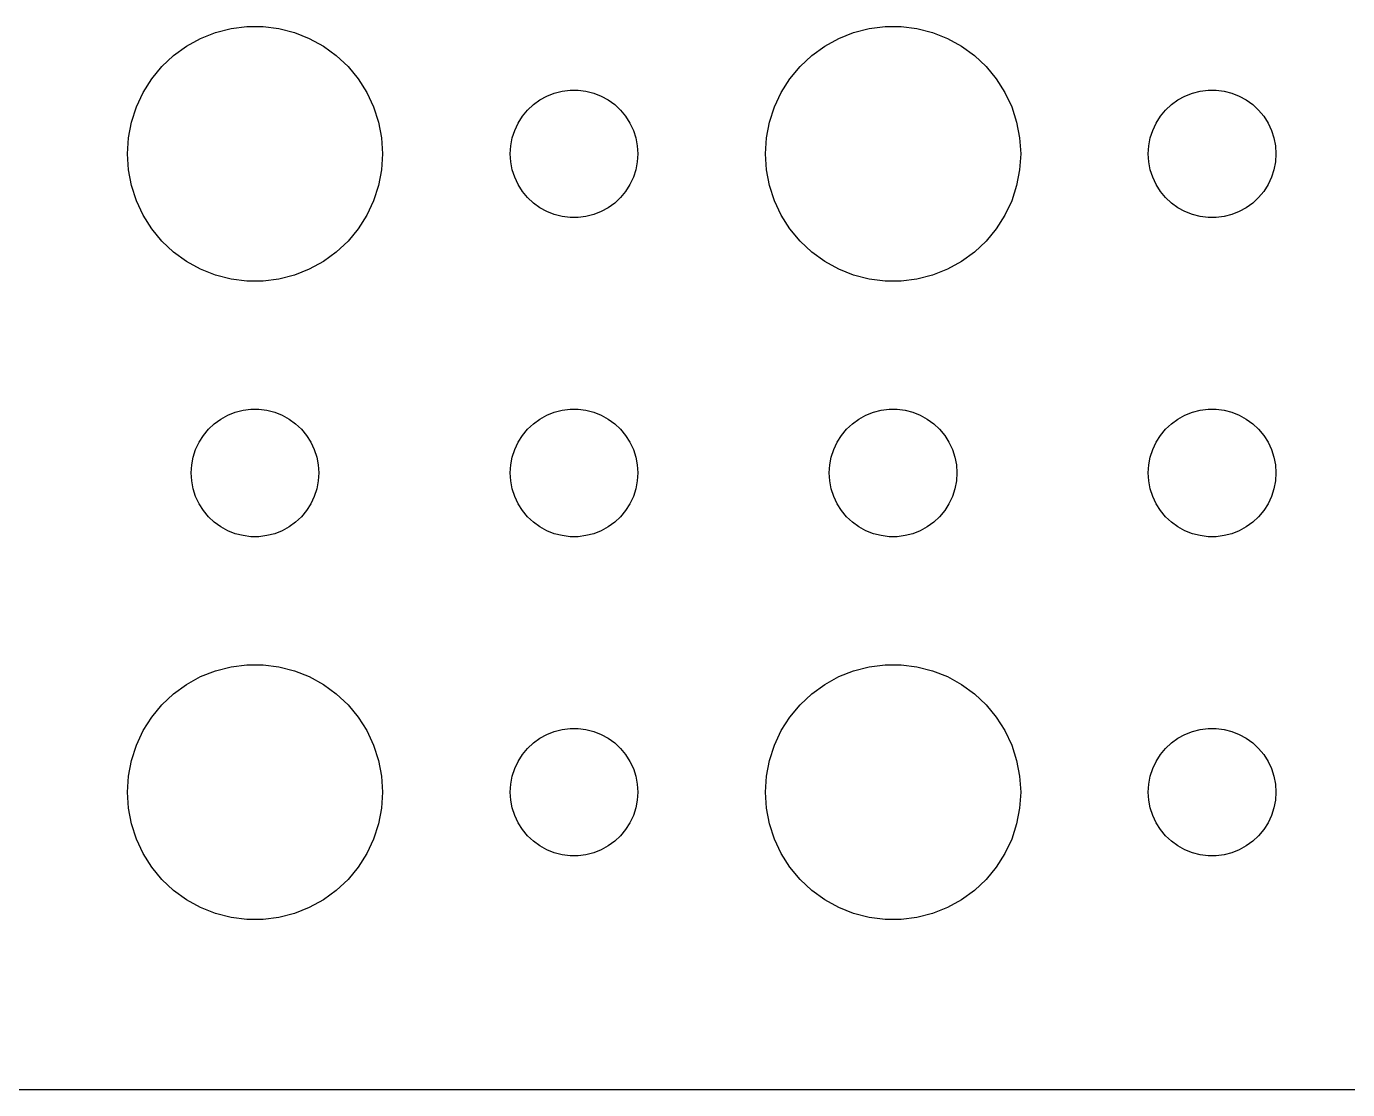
# Model space of a CAD drawing. Header units: metres. Extents: x -134 to 134, y 176 to 508.
# Drawn here: x -102.87 to -71.81, y 290.01 to 314.99 of the extents above; entities that cross this region are included whole.
import ezdxf

# ---------------------------------------------------------------- set-up
doc = ezdxf.new("R2010")
doc.units = ezdxf.units.M

msp = doc.modelspace()

# ---------------------------------------------------------------- linework, layer by layer
for p, q in [((-98.427, 314.853), (-98.0621, 314.947)), ((-98.0621, 314.947), (-97.6884, 314.994)), ((-97.6884, 314.994), (-97.3116, 314.994)), ((-97.3116, 314.994), (-96.9379, 314.947)), ((-96.9379, 314.947), (-96.573, 314.853)), ((-83.427, 314.853), (-83.0621, 314.947)), ((-83.0621, 314.947), (-82.6884, 314.994)), ((-82.6884, 314.994), (-82.3116, 314.994)), ((-82.3116, 314.994), (-81.9379, 314.947)), ((-81.9379, 314.947), (-81.573, 314.853)), ((-99.1075, 314.533), (-98.7773, 314.714)), ((-98.7773, 314.714), (-98.427, 314.853)), ((-96.573, 314.853), (-96.2227, 314.714)), ((-96.2227, 314.714), (-95.8925, 314.533)), ((-84.1075, 314.533), (-83.7773, 314.714)), ((-83.7773, 314.714), (-83.427, 314.853)), ((-81.573, 314.853), (-81.2227, 314.714)), ((-81.2227, 314.714), (-80.8925, 314.533)), ((-99.6869, 314.054), (-99.4123, 314.312)), ((-99.4123, 314.312), (-99.1075, 314.533)), ((-95.8925, 314.533), (-95.5877, 314.312)), ((-95.5877, 314.312), (-95.3131, 314.054)), ((-84.6869, 314.054), (-84.4123, 314.312)), ((-84.4123, 314.312), (-84.1075, 314.533)), ((-80.8925, 314.533), (-80.5877, 314.312)), ((-80.5877, 314.312), (-80.3131, 314.054)), ((-99.927, 313.763), (-99.6869, 314.054)), ((-95.3131, 314.054), (-95.073, 313.763)), ((-84.927, 313.763), (-84.6869, 314.054)), ((-80.3131, 314.054), (-80.073, 313.763)), ((-100.129, 313.445), (-99.927, 313.763)), ((-95.073, 313.763), (-94.8711, 313.445)), ((-85.1289, 313.445), (-84.927, 313.763)), ((-80.073, 313.763), (-79.8711, 313.445)), ((-100.289, 313.104), (-100.129, 313.445)), ((-94.8711, 313.445), (-94.7107, 313.104)), ((-90.6387, 313.357), (-90.4635, 313.427)), ((-90.4635, 313.427), (-90.2811, 313.473)), ((-90.2811, 313.473), (-90.0942, 313.497)), ((-90.0942, 313.497), (-89.9058, 313.497)), ((-89.9058, 313.497), (-89.7189, 313.473)), ((-89.7189, 313.473), (-89.5365, 313.427)), ((-89.5365, 313.427), (-89.3613, 313.357)), ((-85.2893, 313.104), (-85.1289, 313.445)), ((-79.8711, 313.445), (-79.7107, 313.104)), ((-75.6387, 313.357), (-75.4635, 313.427)), ((-75.4635, 313.427), (-75.2811, 313.473)), ((-75.2811, 313.473), (-75.0942, 313.497)), ((-75.0942, 313.497), (-74.9058, 313.497)), ((-74.9058, 313.497), (-74.7189, 313.473)), ((-74.7189, 313.473), (-74.5365, 313.427)), ((-74.5365, 313.427), (-74.3613, 313.357)), ((-100.406, 312.746), (-100.289, 313.104)), ((-94.7107, 313.104), (-94.5943, 312.746)), ((-91.0934, 313.027), (-90.9561, 313.156)), ((-90.9561, 313.156), (-90.8037, 313.266)), ((-90.8037, 313.266), (-90.6387, 313.357)), ((-89.3613, 313.357), (-89.1963, 313.266)), ((-89.1963, 313.266), (-89.0439, 313.156)), ((-89.0439, 313.156), (-88.9065, 313.027)), ((-85.4057, 312.746), (-85.2893, 313.104)), ((-79.7107, 313.104), (-79.5943, 312.746)), ((-76.0934, 313.027), (-75.9561, 313.156)), ((-75.9561, 313.156), (-75.8037, 313.266)), ((-75.8037, 313.266), (-75.6387, 313.357)), ((-74.3613, 313.357), (-74.1963, 313.266)), ((-74.1963, 313.266), (-74.0439, 313.156)), ((-74.0439, 313.156), (-73.9065, 313.027)), ((-91.3145, 312.723), (-91.2135, 312.882)), ((-91.2135, 312.882), (-91.0934, 313.027)), ((-88.9065, 313.027), (-88.7865, 312.882)), ((-88.7865, 312.882), (-88.6855, 312.723)), ((-76.3145, 312.723), (-76.2135, 312.882)), ((-76.2135, 312.882), (-76.0934, 313.027)), ((-73.9065, 313.027), (-73.7865, 312.882)), ((-73.7865, 312.882), (-73.6855, 312.723)), ((-100.476, 312.376), (-100.406, 312.746)), ((-94.5943, 312.746), (-94.5237, 312.376)), ((-91.4529, 312.373), (-91.3947, 312.552)), ((-91.3947, 312.552), (-91.3145, 312.723)), ((-88.6855, 312.723), (-88.6053, 312.552)), ((-88.6053, 312.552), (-88.5471, 312.373)), ((-85.4763, 312.376), (-85.4057, 312.746)), ((-79.5943, 312.746), (-79.5237, 312.376)), ((-76.4529, 312.373), (-76.3947, 312.552)), ((-76.3947, 312.552), (-76.3145, 312.723)), ((-73.6855, 312.723), (-73.6053, 312.552)), ((-73.6053, 312.552), (-73.5471, 312.373)), ((-100.5, 312), (-100.476, 312.376)), ((-94.5237, 312.376), (-94.5, 312)), ((-91.5, 312), (-91.4882, 312.188)), ((-91.4882, 312.188), (-91.4529, 312.373)), ((-88.5471, 312.373), (-88.5118, 312.188)), ((-88.5118, 312.188), (-88.5, 312)), ((-85.5, 312), (-85.4763, 312.376)), ((-79.5237, 312.376), (-79.5, 312)), ((-76.5, 312), (-76.4882, 312.188)), ((-76.4882, 312.188), (-76.4529, 312.373)), ((-73.5471, 312.373), (-73.5118, 312.188)), ((-73.5118, 312.188), (-73.5, 312)), ((-100.476, 311.624), (-100.5, 312)), ((-94.5, 312), (-94.5237, 311.624)), ((-91.4882, 311.812), (-91.5, 312)), ((-88.5, 312), (-88.5118, 311.812)), ((-85.4763, 311.624), (-85.5, 312)), ((-79.5, 312), (-79.5237, 311.624)), ((-76.4882, 311.812), (-76.5, 312)), ((-73.5, 312), (-73.5118, 311.812)), ((-100.406, 311.254), (-100.476, 311.624)), ((-94.5237, 311.624), (-94.5943, 311.254)), ((-91.4529, 311.627), (-91.4882, 311.812)), ((-91.3947, 311.448), (-91.4529, 311.627)), ((-88.5471, 311.627), (-88.6053, 311.448)), ((-88.5118, 311.812), (-88.5471, 311.627)), ((-85.4057, 311.254), (-85.4763, 311.624)), ((-79.5237, 311.624), (-79.5943, 311.254)), ((-76.4529, 311.627), (-76.4882, 311.812)), ((-76.3947, 311.448), (-76.4529, 311.627)), ((-73.5471, 311.627), (-73.6053, 311.448)), ((-73.5118, 311.812), (-73.5471, 311.627)), ((-100.289, 310.896), (-100.406, 311.254)), ((-94.5943, 311.254), (-94.7107, 310.896)), ((-91.3145, 311.277), (-91.3947, 311.448)), ((-91.2135, 311.118), (-91.3145, 311.277)), ((-88.6855, 311.277), (-88.7865, 311.118)), ((-88.6053, 311.448), (-88.6855, 311.277)), ((-85.2893, 310.896), (-85.4057, 311.254)), ((-79.5943, 311.254), (-79.7107, 310.896)), ((-76.3145, 311.277), (-76.3947, 311.448)), ((-76.2135, 311.118), (-76.3145, 311.277)), ((-73.6855, 311.277), (-73.7865, 311.118)), ((-73.6053, 311.448), (-73.6855, 311.277)), ((-100.129, 310.555), (-100.289, 310.896)), ((-94.7107, 310.896), (-94.8711, 310.555)), ((-91.0934, 310.973), (-91.2135, 311.118)), ((-90.9561, 310.844), (-91.0934, 310.973)), ((-88.9065, 310.973), (-89.0439, 310.844)), ((-88.7865, 311.118), (-88.9065, 310.973)), ((-85.1289, 310.555), (-85.2893, 310.896)), ((-79.7107, 310.896), (-79.8711, 310.555)), ((-76.0934, 310.973), (-76.2135, 311.118)), ((-75.9561, 310.844), (-76.0934, 310.973)), ((-73.9065, 310.973), (-74.0439, 310.844)), ((-73.7865, 311.118), (-73.9065, 310.973)), ((-90.8037, 310.734), (-90.9561, 310.844)), ((-90.6387, 310.643), (-90.8037, 310.734)), ((-90.4635, 310.573), (-90.6387, 310.643)), ((-89.3613, 310.643), (-89.5365, 310.573)), ((-89.1963, 310.734), (-89.3613, 310.643)), ((-89.0439, 310.844), (-89.1963, 310.734)), ((-75.8037, 310.734), (-75.9561, 310.844)), ((-75.6387, 310.643), (-75.8037, 310.734)), ((-75.4635, 310.573), (-75.6387, 310.643)), ((-74.3613, 310.643), (-74.5365, 310.573)), ((-74.1963, 310.734), (-74.3613, 310.643)), ((-74.0439, 310.844), (-74.1963, 310.734)), ((-99.927, 310.237), (-100.129, 310.555)), ((-94.8711, 310.555), (-95.073, 310.237)), ((-90.2811, 310.527), (-90.4635, 310.573)), ((-90.0942, 310.503), (-90.2811, 310.527)), ((-89.9058, 310.503), (-90.0942, 310.503)), ((-89.7189, 310.527), (-89.9058, 310.503)), ((-89.5365, 310.573), (-89.7189, 310.527)), ((-84.927, 310.237), (-85.1289, 310.555)), ((-79.8711, 310.555), (-80.073, 310.237)), ((-75.2811, 310.527), (-75.4635, 310.573)), ((-75.0942, 310.503), (-75.2811, 310.527)), ((-74.9058, 310.503), (-75.0942, 310.503)), ((-74.7189, 310.527), (-74.9058, 310.503)), ((-74.5365, 310.573), (-74.7189, 310.527)), ((-99.6869, 309.946), (-99.927, 310.237)), ((-95.073, 310.237), (-95.3131, 309.946)), ((-84.6869, 309.946), (-84.927, 310.237)), ((-80.073, 310.237), (-80.3131, 309.946)), ((-99.4123, 309.688), (-99.6869, 309.946)), ((-99.1075, 309.467), (-99.4123, 309.688)), ((-95.5877, 309.688), (-95.8925, 309.467)), ((-95.3131, 309.946), (-95.5877, 309.688)), ((-84.4123, 309.688), (-84.6869, 309.946)), ((-84.1075, 309.467), (-84.4123, 309.688)), ((-80.5877, 309.688), (-80.8925, 309.467)), ((-80.3131, 309.946), (-80.5877, 309.688)), ((-98.7773, 309.286), (-99.1075, 309.467)), ((-95.8925, 309.467), (-96.2227, 309.286)), ((-83.7773, 309.286), (-84.1075, 309.467)), ((-80.8925, 309.467), (-81.2227, 309.286)), ((-98.427, 309.147), (-98.7773, 309.286)), ((-98.0621, 309.053), (-98.427, 309.147)), ((-97.6884, 309.006), (-98.0621, 309.053)), ((-96.9379, 309.053), (-97.3116, 309.006)), ((-96.573, 309.147), (-96.9379, 309.053)), ((-96.2227, 309.286), (-96.573, 309.147)), ((-83.427, 309.147), (-83.7773, 309.286)), ((-83.0621, 309.053), (-83.427, 309.147)), ((-82.6884, 309.006), (-83.0621, 309.053)), ((-81.9379, 309.053), (-82.3116, 309.006)), ((-81.573, 309.147), (-81.9379, 309.053)), ((-81.2227, 309.286), (-81.573, 309.147)), ((-97.3116, 309.006), (-97.6884, 309.006)), ((-82.3116, 309.006), (-82.6884, 309.006)), ((-98.1387, 305.857), (-97.9635, 305.927)), ((-97.9635, 305.927), (-97.7811, 305.973)), ((-97.7811, 305.973), (-97.5942, 305.997)), ((-97.5942, 305.997), (-97.4058, 305.997)), ((-97.4058, 305.997), (-97.2189, 305.973)), ((-97.2189, 305.973), (-97.0365, 305.927)), ((-97.0365, 305.927), (-96.8613, 305.857)), ((-90.6387, 305.857), (-90.4635, 305.927)), ((-90.4635, 305.927), (-90.2811, 305.973)), ((-90.2811, 305.973), (-90.0942, 305.997)), ((-90.0942, 305.997), (-89.9058, 305.997)), ((-89.9058, 305.997), (-89.7189, 305.973)), ((-89.7189, 305.973), (-89.5365, 305.927)), ((-89.5365, 305.927), (-89.3613, 305.857)), ((-83.1387, 305.857), (-82.9635, 305.927)), ((-82.9635, 305.927), (-82.7811, 305.973)), ((-82.7811, 305.973), (-82.5942, 305.997)), ((-82.5942, 305.997), (-82.4058, 305.997)), ((-82.4058, 305.997), (-82.2189, 305.973)), ((-82.2189, 305.973), (-82.0365, 305.927)), ((-82.0365, 305.927), (-81.8613, 305.857)), ((-75.6387, 305.857), (-75.4635, 305.927)), ((-75.4635, 305.927), (-75.2811, 305.973)), ((-75.2811, 305.973), (-75.0942, 305.997)), ((-75.0942, 305.997), (-74.9058, 305.997)), ((-74.9058, 305.997), (-74.7189, 305.973)), ((-74.7189, 305.973), (-74.5365, 305.927)), ((-74.5365, 305.927), (-74.3613, 305.857)), ((-98.5934, 305.527), (-98.4561, 305.656)), ((-98.4561, 305.656), (-98.3037, 305.766)), ((-98.3037, 305.766), (-98.1387, 305.857)), ((-96.8613, 305.857), (-96.6963, 305.766)), ((-96.6963, 305.766), (-96.5439, 305.656)), ((-96.5439, 305.656), (-96.4065, 305.527)), ((-91.0934, 305.527), (-90.9561, 305.656)), ((-90.9561, 305.656), (-90.8037, 305.766)), ((-90.8037, 305.766), (-90.6387, 305.857)), ((-89.3613, 305.857), (-89.1963, 305.766)), ((-89.1963, 305.766), (-89.0439, 305.656)), ((-89.0439, 305.656), (-88.9065, 305.527)), ((-83.5934, 305.527), (-83.4561, 305.656)), ((-83.4561, 305.656), (-83.3037, 305.766)), ((-83.3037, 305.766), (-83.1387, 305.857)), ((-81.8613, 305.857), (-81.6963, 305.766)), ((-81.6963, 305.766), (-81.5439, 305.656)), ((-81.5439, 305.656), (-81.4065, 305.527)), ((-76.0934, 305.527), (-75.9561, 305.656)), ((-75.9561, 305.656), (-75.8037, 305.766)), ((-75.8037, 305.766), (-75.6387, 305.857)), ((-74.3613, 305.857), (-74.1963, 305.766)), ((-74.1963, 305.766), (-74.0439, 305.656)), ((-74.0439, 305.656), (-73.9065, 305.527)), ((-98.8145, 305.223), (-98.7135, 305.382)), ((-98.7135, 305.382), (-98.5934, 305.527)), ((-96.4065, 305.527), (-96.2865, 305.382)), ((-96.2865, 305.382), (-96.1855, 305.223)), ((-91.3145, 305.223), (-91.2135, 305.382)), ((-91.2135, 305.382), (-91.0934, 305.527)), ((-88.9065, 305.527), (-88.7865, 305.382)), ((-88.7865, 305.382), (-88.6855, 305.223)), ((-83.8145, 305.223), (-83.7135, 305.382)), ((-83.7135, 305.382), (-83.5934, 305.527)), ((-81.4065, 305.527), (-81.2865, 305.382)), ((-81.2865, 305.382), (-81.1855, 305.223)), ((-76.3145, 305.223), (-76.2135, 305.382)), ((-76.2135, 305.382), (-76.0934, 305.527)), ((-73.9065, 305.527), (-73.7865, 305.382)), ((-73.7865, 305.382), (-73.6855, 305.223)), ((-98.9529, 304.873), (-98.8947, 305.052)), ((-98.8947, 305.052), (-98.8145, 305.223)), ((-96.1855, 305.223), (-96.1053, 305.052)), ((-96.1053, 305.052), (-96.0471, 304.873)), ((-91.4529, 304.873), (-91.3947, 305.052)), ((-91.3947, 305.052), (-91.3145, 305.223)), ((-88.6855, 305.223), (-88.6053, 305.052)), ((-88.6053, 305.052), (-88.5471, 304.873)), ((-83.9529, 304.873), (-83.8947, 305.052)), ((-83.8947, 305.052), (-83.8145, 305.223)), ((-81.1855, 305.223), (-81.1053, 305.052)), ((-81.1053, 305.052), (-81.0471, 304.873)), ((-76.4529, 304.873), (-76.3947, 305.052)), ((-76.3947, 305.052), (-76.3145, 305.223)), ((-73.6855, 305.223), (-73.6053, 305.052)), ((-73.6053, 305.052), (-73.5471, 304.873)), ((-99, 304.5), (-98.9882, 304.688)), ((-98.9882, 304.688), (-98.9529, 304.873)), ((-96.0471, 304.873), (-96.0118, 304.688)), ((-96.0118, 304.688), (-96, 304.5)), ((-91.5, 304.5), (-91.4882, 304.688)), ((-91.4882, 304.688), (-91.4529, 304.873)), ((-88.5471, 304.873), (-88.5118, 304.688)), ((-88.5118, 304.688), (-88.5, 304.5)), ((-84, 304.5), (-83.9882, 304.688)), ((-83.9882, 304.688), (-83.9529, 304.873)), ((-81.0471, 304.873), (-81.0118, 304.688)), ((-81.0118, 304.688), (-81, 304.5)), ((-76.5, 304.5), (-76.4882, 304.688)), ((-76.4882, 304.688), (-76.4529, 304.873)), ((-73.5471, 304.873), (-73.5118, 304.688)), ((-73.5118, 304.688), (-73.5, 304.5)), ((-98.9882, 304.312), (-99, 304.5)), ((-96, 304.5), (-96.0118, 304.312)), ((-91.4882, 304.312), (-91.5, 304.5)), ((-88.5, 304.5), (-88.5118, 304.312)), ((-83.9882, 304.312), (-84, 304.5)), ((-81, 304.5), (-81.0118, 304.312)), ((-76.4882, 304.312), (-76.5, 304.5)), ((-73.5, 304.5), (-73.5118, 304.312)), ((-98.9529, 304.127), (-98.9882, 304.312)), ((-98.8947, 303.948), (-98.9529, 304.127)), ((-96.0471, 304.127), (-96.1053, 303.948)), ((-96.0118, 304.312), (-96.0471, 304.127)), ((-91.4529, 304.127), (-91.4882, 304.312)), ((-91.3947, 303.948), (-91.4529, 304.127)), ((-88.5471, 304.127), (-88.6053, 303.948)), ((-88.5118, 304.312), (-88.5471, 304.127)), ((-83.9529, 304.127), (-83.9882, 304.312)), ((-83.8947, 303.948), (-83.9529, 304.127)), ((-81.0471, 304.127), (-81.1053, 303.948)), ((-81.0118, 304.312), (-81.0471, 304.127)), ((-76.4529, 304.127), (-76.4882, 304.312)), ((-76.3947, 303.948), (-76.4529, 304.127)), ((-73.5471, 304.127), (-73.6053, 303.948)), ((-73.5118, 304.312), (-73.5471, 304.127)), ((-98.8145, 303.777), (-98.8947, 303.948)), ((-98.7135, 303.618), (-98.8145, 303.777)), ((-96.1855, 303.777), (-96.2865, 303.618)), ((-96.1053, 303.948), (-96.1855, 303.777)), ((-91.3145, 303.777), (-91.3947, 303.948)), ((-91.2135, 303.618), (-91.3145, 303.777)), ((-88.6855, 303.777), (-88.7865, 303.618)), ((-88.6053, 303.948), (-88.6855, 303.777)), ((-83.8145, 303.777), (-83.8947, 303.948)), ((-83.7135, 303.618), (-83.8145, 303.777)), ((-81.1855, 303.777), (-81.2865, 303.618)), ((-81.1053, 303.948), (-81.1855, 303.777)), ((-76.3145, 303.777), (-76.3947, 303.948)), ((-76.2135, 303.618), (-76.3145, 303.777)), ((-73.6855, 303.777), (-73.7865, 303.618)), ((-73.6053, 303.948), (-73.6855, 303.777)), ((-98.5934, 303.473), (-98.7135, 303.618)), ((-98.4561, 303.344), (-98.5934, 303.473)), ((-96.4065, 303.473), (-96.5439, 303.344)), ((-96.2865, 303.618), (-96.4065, 303.473)), ((-91.0934, 303.473), (-91.2135, 303.618)), ((-90.9561, 303.344), (-91.0934, 303.473)), ((-88.9065, 303.473), (-89.0439, 303.344)), ((-88.7865, 303.618), (-88.9065, 303.473)), ((-83.5934, 303.473), (-83.7135, 303.618)), ((-83.4561, 303.344), (-83.5934, 303.473)), ((-81.4065, 303.473), (-81.5439, 303.344)), ((-81.2865, 303.618), (-81.4065, 303.473)), ((-76.0934, 303.473), (-76.2135, 303.618)), ((-75.9561, 303.344), (-76.0934, 303.473)), ((-73.9065, 303.473), (-74.0439, 303.344)), ((-73.7865, 303.618), (-73.9065, 303.473)), ((-98.3037, 303.234), (-98.4561, 303.344)), ((-98.1387, 303.143), (-98.3037, 303.234)), ((-97.9635, 303.073), (-98.1387, 303.143)), ((-96.8613, 303.143), (-97.0365, 303.073)), ((-96.6963, 303.234), (-96.8613, 303.143)), ((-96.5439, 303.344), (-96.6963, 303.234)), ((-90.8037, 303.234), (-90.9561, 303.344)), ((-90.6387, 303.143), (-90.8037, 303.234)), ((-90.4635, 303.073), (-90.6387, 303.143)), ((-89.3613, 303.143), (-89.5365, 303.073)), ((-89.1963, 303.234), (-89.3613, 303.143)), ((-89.0439, 303.344), (-89.1963, 303.234)), ((-83.3037, 303.234), (-83.4561, 303.344)), ((-83.1387, 303.143), (-83.3037, 303.234)), ((-82.9635, 303.073), (-83.1387, 303.143)), ((-81.8613, 303.143), (-82.0365, 303.073)), ((-81.6963, 303.234), (-81.8613, 303.143)), ((-81.5439, 303.344), (-81.6963, 303.234)), ((-75.8037, 303.234), (-75.9561, 303.344)), ((-75.6387, 303.143), (-75.8037, 303.234)), ((-75.4635, 303.073), (-75.6387, 303.143)), ((-74.3613, 303.143), (-74.5365, 303.073)), ((-74.1963, 303.234), (-74.3613, 303.143)), ((-74.0439, 303.344), (-74.1963, 303.234)), ((-97.7811, 303.027), (-97.9635, 303.073)), ((-97.5942, 303.003), (-97.7811, 303.027)), ((-97.4058, 303.003), (-97.5942, 303.003)), ((-97.2189, 303.027), (-97.4058, 303.003)), ((-97.0365, 303.073), (-97.2189, 303.027)), ((-90.2811, 303.027), (-90.4635, 303.073)), ((-90.0942, 303.003), (-90.2811, 303.027)), ((-89.9058, 303.003), (-90.0942, 303.003)), ((-89.7189, 303.027), (-89.9058, 303.003)), ((-89.5365, 303.073), (-89.7189, 303.027)), ((-82.7811, 303.027), (-82.9635, 303.073)), ((-82.5942, 303.003), (-82.7811, 303.027)), ((-82.4058, 303.003), (-82.5942, 303.003)), ((-82.2189, 303.027), (-82.4058, 303.003)), ((-82.0365, 303.073), (-82.2189, 303.027)), ((-75.2811, 303.027), (-75.4635, 303.073)), ((-75.0942, 303.003), (-75.2811, 303.027)), ((-74.9058, 303.003), (-75.0942, 303.003)), ((-74.7189, 303.027), (-74.9058, 303.003)), ((-74.5365, 303.073), (-74.7189, 303.027)), ((-99.1075, 299.533), (-98.7773, 299.714)), ((-98.7773, 299.714), (-98.427, 299.853)), ((-98.427, 299.853), (-98.0621, 299.947)), ((-98.0621, 299.947), (-97.6884, 299.994)), ((-97.6884, 299.994), (-97.3116, 299.994)), ((-97.3116, 299.994), (-96.9379, 299.947)), ((-96.9379, 299.947), (-96.573, 299.853)), ((-96.573, 299.853), (-96.2227, 299.714)), ((-96.2227, 299.714), (-95.8925, 299.533)), ((-84.1075, 299.533), (-83.7773, 299.714)), ((-83.7773, 299.714), (-83.427, 299.853)), ((-83.427, 299.853), (-83.0621, 299.947)), ((-83.0621, 299.947), (-82.6884, 299.994)), ((-82.6884, 299.994), (-82.3116, 299.994)), ((-82.3116, 299.994), (-81.9379, 299.947)), ((-81.9379, 299.947), (-81.573, 299.853)), ((-81.573, 299.853), (-81.2227, 299.714)), ((-81.2227, 299.714), (-80.8925, 299.533)), ((-99.4123, 299.312), (-99.1075, 299.533)), ((-95.8925, 299.533), (-95.5877, 299.312)), ((-84.4123, 299.312), (-84.1075, 299.533)), ((-80.8925, 299.533), (-80.5877, 299.312)), ((-99.6869, 299.054), (-99.4123, 299.312)), ((-95.5877, 299.312), (-95.3131, 299.054)), ((-84.6869, 299.054), (-84.4123, 299.312)), ((-80.5877, 299.312), (-80.3131, 299.054)), ((-99.927, 298.763), (-99.6869, 299.054)), ((-95.3131, 299.054), (-95.073, 298.763)), ((-84.927, 298.763), (-84.6869, 299.054)), ((-80.3131, 299.054), (-80.073, 298.763)), ((-100.129, 298.445), (-99.927, 298.763)), ((-95.073, 298.763), (-94.8711, 298.445)), ((-90.4635, 298.427), (-90.2811, 298.473)), ((-90.2811, 298.473), (-90.0942, 298.497)), ((-90.0942, 298.497), (-89.9058, 298.497)), ((-89.9058, 298.497), (-89.7189, 298.473)), ((-89.7189, 298.473), (-89.5365, 298.427)), ((-85.1289, 298.445), (-84.927, 298.763)), ((-80.073, 298.763), (-79.8711, 298.445)), ((-75.4635, 298.427), (-75.2811, 298.473)), ((-75.2811, 298.473), (-75.0942, 298.497)), ((-75.0942, 298.497), (-74.9058, 298.497)), ((-74.9058, 298.497), (-74.7189, 298.473)), ((-74.7189, 298.473), (-74.5365, 298.427)), ((-100.289, 298.104), (-100.129, 298.445)), ((-94.8711, 298.445), (-94.7107, 298.104)), ((-90.9561, 298.156), (-90.8037, 298.266)), ((-90.8037, 298.266), (-90.6387, 298.357)), ((-90.6387, 298.357), (-90.4635, 298.427)), ((-89.5365, 298.427), (-89.3613, 298.357)), ((-89.3613, 298.357), (-89.1963, 298.266)), ((-89.1963, 298.266), (-89.0439, 298.156)), ((-85.2893, 298.104), (-85.1289, 298.445)), ((-79.8711, 298.445), (-79.7107, 298.104)), ((-75.9561, 298.156), (-75.8037, 298.266)), ((-75.8037, 298.266), (-75.6387, 298.357)), ((-75.6387, 298.357), (-75.4635, 298.427)), ((-74.5365, 298.427), (-74.3613, 298.357)), ((-74.3613, 298.357), (-74.1963, 298.266)), ((-74.1963, 298.266), (-74.0439, 298.156)), ((-100.406, 297.746), (-100.289, 298.104)), ((-94.7107, 298.104), (-94.5943, 297.746)), ((-91.3145, 297.723), (-91.2135, 297.882)), ((-91.2135, 297.882), (-91.0934, 298.027)), ((-91.0934, 298.027), (-90.9561, 298.156)), ((-89.0439, 298.156), (-88.9065, 298.027)), ((-88.9065, 298.027), (-88.7865, 297.882)), ((-88.7865, 297.882), (-88.6855, 297.723)), ((-85.4057, 297.746), (-85.2893, 298.104)), ((-79.7107, 298.104), (-79.5943, 297.746)), ((-76.3145, 297.723), (-76.2135, 297.882)), ((-76.2135, 297.882), (-76.0934, 298.027)), ((-76.0934, 298.027), (-75.9561, 298.156)), ((-74.0439, 298.156), (-73.9065, 298.027)), ((-73.9065, 298.027), (-73.7865, 297.882)), ((-73.7865, 297.882), (-73.6855, 297.723)), ((-100.476, 297.376), (-100.406, 297.746)), ((-94.5943, 297.746), (-94.5237, 297.376)), ((-91.4529, 297.373), (-91.3947, 297.552)), ((-91.3947, 297.552), (-91.3145, 297.723)), ((-88.6855, 297.723), (-88.6053, 297.552)), ((-88.6053, 297.552), (-88.5471, 297.373)), ((-85.4763, 297.376), (-85.4057, 297.746)), ((-79.5943, 297.746), (-79.5237, 297.376)), ((-76.4529, 297.373), (-76.3947, 297.552)), ((-76.3947, 297.552), (-76.3145, 297.723)), ((-73.6855, 297.723), (-73.6053, 297.552)), ((-73.6053, 297.552), (-73.5471, 297.373)), ((-100.5, 297), (-100.476, 297.376)), ((-94.5237, 297.376), (-94.5, 297)), ((-91.4882, 297.188), (-91.4529, 297.373)), ((-88.5471, 297.373), (-88.5118, 297.188)), ((-85.5, 297), (-85.4763, 297.376)), ((-79.5237, 297.376), (-79.5, 297)), ((-76.4882, 297.188), (-76.4529, 297.373)), ((-73.5471, 297.373), (-73.5118, 297.188)), ((-100.476, 296.624), (-100.5, 297)), ((-94.5, 297), (-94.5237, 296.624)), ((-91.5, 297), (-91.4882, 297.188)), ((-91.4882, 296.812), (-91.5, 297)), ((-88.5118, 297.188), (-88.5, 297)), ((-88.5, 297), (-88.5118, 296.812)), ((-85.4763, 296.624), (-85.5, 297)), ((-79.5, 297), (-79.5237, 296.624)), ((-76.5, 297), (-76.4882, 297.188)), ((-76.4882, 296.812), (-76.5, 297)), ((-73.5118, 297.188), (-73.5, 297)), ((-73.5, 297), (-73.5118, 296.812)), ((-100.406, 296.254), (-100.476, 296.624)), ((-94.5237, 296.624), (-94.5943, 296.254)), ((-91.4529, 296.627), (-91.4882, 296.812)), ((-91.3947, 296.448), (-91.4529, 296.627)), ((-88.5471, 296.627), (-88.6053, 296.448)), ((-88.5118, 296.812), (-88.5471, 296.627)), ((-85.4057, 296.254), (-85.4763, 296.624)), ((-79.5237, 296.624), (-79.5943, 296.254)), ((-76.4529, 296.627), (-76.4882, 296.812)), ((-76.3947, 296.448), (-76.4529, 296.627)), ((-73.5471, 296.627), (-73.6053, 296.448)), ((-73.5118, 296.812), (-73.5471, 296.627)), ((-91.3145, 296.277), (-91.3947, 296.448)), ((-88.6053, 296.448), (-88.6855, 296.277)), ((-76.3145, 296.277), (-76.3947, 296.448)), ((-73.6053, 296.448), (-73.6855, 296.277)), ((-100.289, 295.896), (-100.406, 296.254)), ((-94.5943, 296.254), (-94.7107, 295.896)), ((-91.2135, 296.118), (-91.3145, 296.277)), ((-91.0934, 295.973), (-91.2135, 296.118)), ((-88.7865, 296.118), (-88.9065, 295.973)), ((-88.6855, 296.277), (-88.7865, 296.118)), ((-85.2893, 295.896), (-85.4057, 296.254)), ((-79.5943, 296.254), (-79.7107, 295.896)), ((-76.2135, 296.118), (-76.3145, 296.277)), ((-76.0934, 295.973), (-76.2135, 296.118)), ((-73.7865, 296.118), (-73.9065, 295.973)), ((-73.6855, 296.277), (-73.7865, 296.118)), ((-100.129, 295.555), (-100.289, 295.896)), ((-94.7107, 295.896), (-94.8711, 295.555)), ((-90.9561, 295.844), (-91.0934, 295.973)), ((-90.8037, 295.734), (-90.9561, 295.844)), ((-90.6387, 295.643), (-90.8037, 295.734)), ((-89.1963, 295.734), (-89.3613, 295.643)), ((-89.0439, 295.844), (-89.1963, 295.734)), ((-88.9065, 295.973), (-89.0439, 295.844)), ((-85.1289, 295.555), (-85.2893, 295.896)), ((-79.7107, 295.896), (-79.8711, 295.555)), ((-75.9561, 295.844), (-76.0934, 295.973)), ((-75.8037, 295.734), (-75.9561, 295.844)), ((-75.6387, 295.643), (-75.8037, 295.734)), ((-74.1963, 295.734), (-74.3613, 295.643)), ((-74.0439, 295.844), (-74.1963, 295.734)), ((-73.9065, 295.973), (-74.0439, 295.844)), ((-99.927, 295.237), (-100.129, 295.555)), ((-94.8711, 295.555), (-95.073, 295.237)), ((-90.4635, 295.573), (-90.6387, 295.643)), ((-90.2811, 295.527), (-90.4635, 295.573)), ((-90.0942, 295.503), (-90.2811, 295.527)), ((-89.9058, 295.503), (-90.0942, 295.503)), ((-89.7189, 295.527), (-89.9058, 295.503)), ((-89.5365, 295.573), (-89.7189, 295.527)), ((-89.3613, 295.643), (-89.5365, 295.573)), ((-84.927, 295.237), (-85.1289, 295.555)), ((-79.8711, 295.555), (-80.073, 295.237)), ((-75.4635, 295.573), (-75.6387, 295.643)), ((-75.2811, 295.527), (-75.4635, 295.573)), ((-75.0942, 295.503), (-75.2811, 295.527)), ((-74.9058, 295.503), (-75.0942, 295.503)), ((-74.7189, 295.527), (-74.9058, 295.503)), ((-74.5365, 295.573), (-74.7189, 295.527)), ((-74.3613, 295.643), (-74.5365, 295.573)), ((-99.6869, 294.946), (-99.927, 295.237)), ((-95.073, 295.237), (-95.3131, 294.946)), ((-84.6869, 294.946), (-84.927, 295.237)), ((-80.073, 295.237), (-80.3131, 294.946)), ((-99.4123, 294.688), (-99.6869, 294.946)), ((-95.3131, 294.946), (-95.5877, 294.688)), ((-84.4123, 294.688), (-84.6869, 294.946)), ((-80.3131, 294.946), (-80.5877, 294.688)), ((-99.1075, 294.467), (-99.4123, 294.688)), ((-98.7773, 294.286), (-99.1075, 294.467)), ((-95.8925, 294.467), (-96.2227, 294.286)), ((-95.5877, 294.688), (-95.8925, 294.467)), ((-84.1075, 294.467), (-84.4123, 294.688)), ((-83.7773, 294.286), (-84.1075, 294.467)), ((-80.8925, 294.467), (-81.2227, 294.286)), ((-80.5877, 294.688), (-80.8925, 294.467)), ((-98.427, 294.147), (-98.7773, 294.286)), ((-98.0621, 294.053), (-98.427, 294.147)), ((-96.573, 294.147), (-96.9379, 294.053)), ((-96.2227, 294.286), (-96.573, 294.147)), ((-83.427, 294.147), (-83.7773, 294.286)), ((-83.0621, 294.053), (-83.427, 294.147)), ((-81.573, 294.147), (-81.9379, 294.053)), ((-81.2227, 294.286), (-81.573, 294.147)), ((-97.6884, 294.006), (-98.0621, 294.053)), ((-97.3116, 294.006), (-97.6884, 294.006)), ((-96.9379, 294.053), (-97.3116, 294.006)), ((-82.6884, 294.006), (-83.0621, 294.053)), ((-82.3116, 294.006), (-82.6884, 294.006)), ((-81.9379, 294.053), (-82.3116, 294.006)), ((-129.814, 290.01), (129.814, 290.01))]:
    msp.add_line(p, q)

doc.saveas('drawing.dxf')
